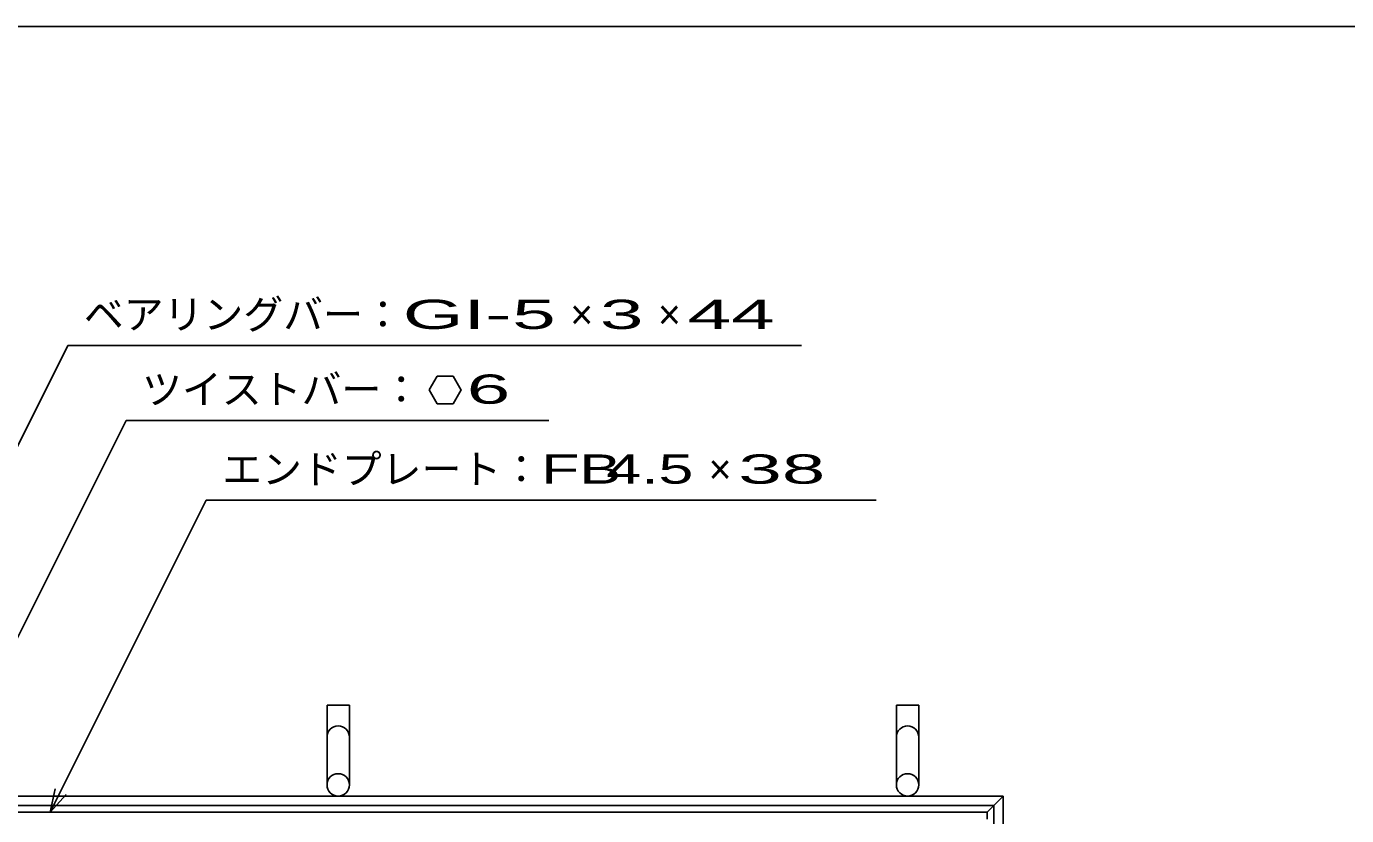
# Model space of a CAD drawing. Units: millimetres, scale not verified. Extents: x -1820 to 1731, y -1282 to 1054.
# Drawn here: x -1116 to -289, y 559 to 1054 of the extents above; entities that cross this region are included whole.
import ezdxf
from ezdxf.enums import TextEntityAlignment as Align

# ---------------------------------------------------------------- set-up
doc = ezdxf.new("R2010")
doc.units = ezdxf.units.MM
doc.header["$LTSCALE"] = 10
for name, color, linetype, lineweight in [('0_2', 150, 'Continuous', 25), ('16', 3, 'Continuous', 25), ('19', 6, 'Continuous', 25), ('22', 4, 'Continuous', 25)]:
    doc.layers.add(name, color=color, linetype=linetype, lineweight=lineweight)
doc.styles.add('ベクトル', font='')
doc.styles.get('ベクトル').set_extended_font_data('ベクトル')

msp = doc.modelspace()

# ---------------------------------------------------------------- linework, layer by layer
at = {"layer": '0_2'}
msp.add_line((-1729, 1053.5), (1731, 1053.5), dxfattribs=at)
at = {"layer": '16'}
for p, q in [((-1329, 561), (-514, 561)), ((-514, 561), (-514, 556.5))]:
    msp.add_line(p, q, dxfattribs=at)
at = {"layer": '19'}
for p, q in [((-928, 578), (-928, 628)), ((-928, 628), (-914, 628)), ((-914, 628), (-914, 578)), ((-571, 578), (-571, 628)), ((-571, 628), (-557, 628)), ((-557, 628), (-557, 578)), ((-1339, 571), (-504, 571)), ((-1333, 565), (-510, 565)), ((-514, 561), (-504, 571)), ((-510, -258), (-510, 565)), ((-504, -264), (-504, 571))]:
    msp.add_line(p, q, dxfattribs=at)
for centre in [(-921, 578), (-564, 578)]:
    msp.add_circle(centre, 7, dxfattribs=at)
for centre in [(-921, 608), (-564, 608)]:
    msp.add_arc(centre, 7, 0, 180, dxfattribs=at)
at = {"layer": '22'}
for p, q in [((-1264, 506.5), (-1090.5, 853.5)), ((-1090.5, 853.5), (-630.5, 853.5)), ((-859, 834.27), (-864, 825.6)), ((-849, 834.27), (-859, 834.27)), ((-844, 825.5), (-849, 834.27)), ((-864, 825.6), (-859, 816.94)), ((-849, 816.94), (-844, 825.6)), ((-859, 816.94), (-849, 816.94)), ((-1191.5, 531.5), (-1054, 806.5)), ((-1054, 806.5), (-789, 806.5)), ((-1101.5, 561), (-1003.75, 756.5)), ((-1003.75, 756.5), (-583.75, 756.5)), ((-1101.5, 561), (-1098.5, 575.6)), ((-1101.5, 561), (-1091.5, 572))]:
    msp.add_line(p, q, dxfattribs=at)

# ---------------------------------------------------------------- texts
at = {"layer": '22', "color": 2, "style": 'ベクトル'}
for s, p in [('ベアリングバー：', (-1080.5, 873)), ('×', (-775.5, 873)), ('×', (-720.5, 873)), ('ツイストバー：', (-1044, 826)), ('エンドプレート：', (-993.75, 776)), ('×', (-688.75, 776))]:
    msp.add_text(s, height=18.33, dxfattribs=at).set_placement(p, align=Align.MIDDLE_LEFT)
for s, width, p in [('GI-', 2, (-880.5, 873)), (' 5 ', 2, (-825.5, 873)), (' 3 ', 2, (-770.5, 873)), (' 44 ', 2, (-715.5, 873)), (' 6 ', 2, (-854, 826.1)), ('FB', 1.6, (-793.75, 776)), (' 4.5 ', 1.6, (-763.75, 776)), (' 38 ', 2, (-683.75, 776))]:
    msp.add_text(s, height=18.33, dxfattribs=dict(at, width=width)).set_placement(p, align=Align.MIDDLE_LEFT)

doc.saveas('drawing.dxf')
